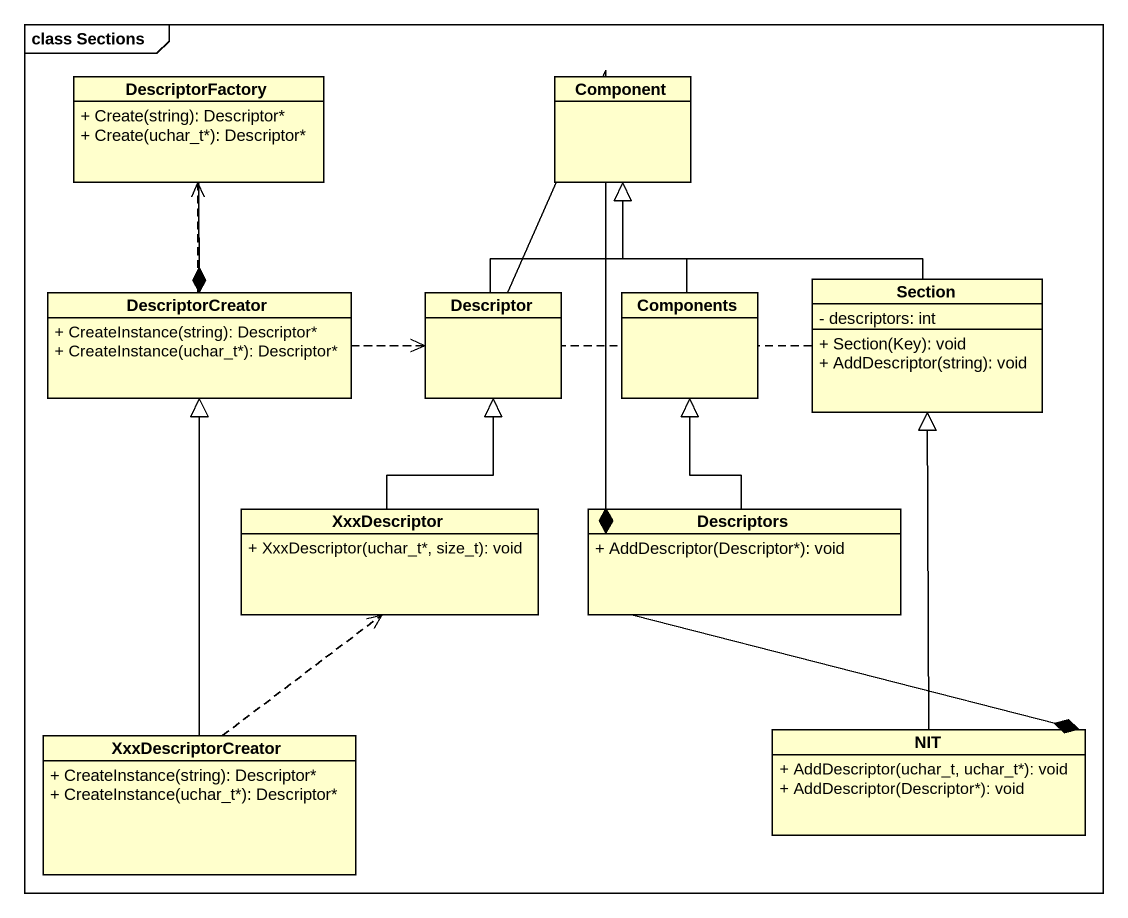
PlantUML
@startuml
mainframe class Sections
hide circle
hide empty members
skinparam classAttributeIconSize 0
class DescriptorFactory {
  + Create(string): Descriptor*
  + Create(uchar_t*): Descriptor*
}
class "Component" as Component_
class DescriptorCreator {
  + CreateInstance(string): Descriptor*
  + CreateInstance(uchar_t*): Descriptor*
}
class Descriptor
class Components
class Section {
  - descriptors: int
  + Section(Key): void
  + AddDescriptor(string): void
}
class XxxDescriptor {
  + XxxDescriptor(uchar_t*, size_t): void
}
class Descriptors {
  + AddDescriptor(Descriptor*): void
}
class XxxDescriptorCreator {
  + CreateInstance(string): Descriptor*
  + CreateInstance(uchar_t*): Descriptor*
}
class NIT {
  + AddDescriptor(uchar_t, uchar_t*): void
  + AddDescriptor(Descriptor*): void
}
DescriptorFactory --* DescriptorCreator
DescriptorCreator .right.> Descriptor
Descriptor -up-|> Component_
Descriptor --* Descriptors
Components -up-|> Component_
Section .left.> DescriptorFactory
Section -up-|> Component_
XxxDescriptor -up-|> Descriptor
Descriptors -up-|> Components
Descriptors --* NIT
XxxDescriptorCreator -up-|> DescriptorCreator
XxxDescriptorCreator .up.> XxxDescriptor
NIT -up-|> Section
@enduml
